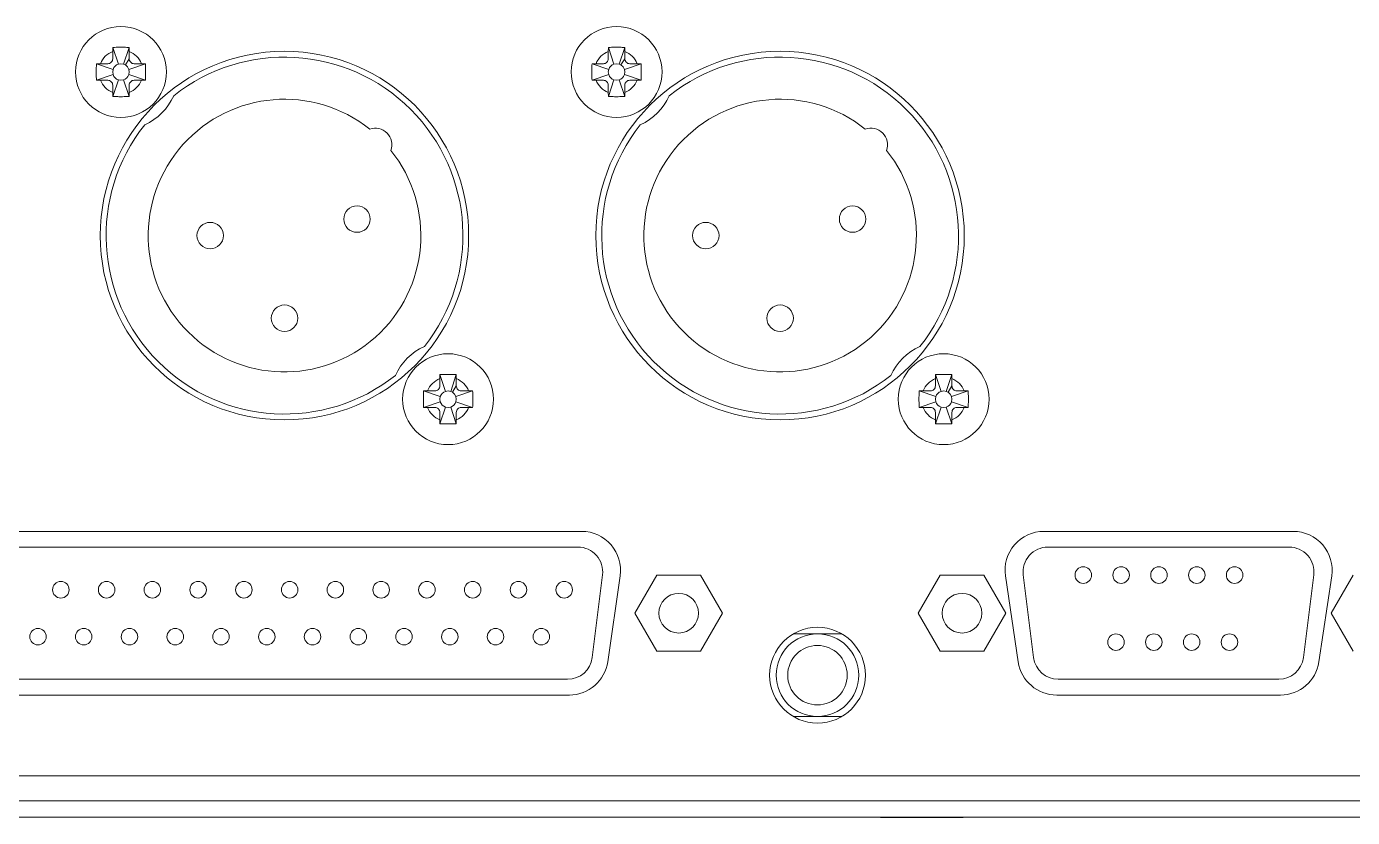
# Model space of a CAD drawing. Header units: millimetres. Extents: x 5 to 589, y 5 to 415.
# Drawn here: x 226.68 to 266.81, y 325.69 to 349.62 of the extents above; entities that cross this region are included whole.
import ezdxf

# ---------------------------------------------------------------- set-up
doc = ezdxf.new("R2010")
doc.units = ezdxf.units.MM

msp = doc.modelspace()

# ---------------------------------------------------------------- linework, layer by layer
at = {"color": 7, "linetype": 'Continuous', "lineweight": 15}
for p, q in [((229.2906, 348.8711), (229.2927, 348.9927)), ((229.2906, 348.8711), (229.2906, 348.649)), ((229.4615, 348.4862), (229.2927, 348.9927)), ((229.6196, 348.4862), (229.7885, 348.9927)), ((229.7885, 348.9927), (229.7906, 348.8711)), ((229.7906, 348.649), (229.7906, 348.8711)), ((244.2906, 348.8711), (244.2927, 348.9927)), ((244.2906, 348.8711), (244.2906, 348.649)), ((244.4615, 348.4862), (244.2927, 348.9927)), ((244.6196, 348.4862), (244.7885, 348.9927)), ((244.7885, 348.9927), (244.7906, 348.8711)), ((244.7906, 348.649), (244.7906, 348.8711)), ((228.7969, 348.4969), (228.9184, 348.499)), ((229.3034, 348.328), (228.7969, 348.4969)), ((229.1406, 348.499), (228.9184, 348.499)), ((229.6731, 348.461), (229.6196, 348.4862)), ((229.7906, 348.649), (229.6731, 348.461)), ((229.7777, 348.328), (230.2843, 348.4969)), ((230.1627, 348.499), (229.9406, 348.499)), ((243.7969, 348.4969), (243.9185, 348.499)), ((244.3034, 348.328), (243.7969, 348.4969)), ((244.1406, 348.499), (243.9185, 348.499)), ((244.6731, 348.461), (244.6196, 348.4862)), ((244.7906, 348.649), (244.6731, 348.461)), ((244.7777, 348.328), (245.2843, 348.4969)), ((245.1627, 348.499), (244.9406, 348.499)), ((229.3034, 348.1699), (228.7969, 348.0011)), ((228.9184, 347.999), (228.7969, 348.0011)), ((228.9184, 347.999), (229.1406, 347.999)), ((229.4615, 348.0118), (229.2927, 347.5053)), ((229.6196, 348.0118), (229.7885, 347.5053)), ((229.7777, 348.1699), (230.2843, 348.0011)), ((229.9406, 347.999), (230.1627, 347.999)), ((230.2843, 348.0011), (230.1627, 347.999)), ((244.3034, 348.1699), (243.7969, 348.0011)), ((243.9185, 347.999), (243.7969, 348.0011)), ((243.9185, 347.999), (244.1406, 347.999)), ((244.4615, 348.0118), (244.2927, 347.5053)), ((244.6196, 348.0118), (244.7885, 347.5053)), ((244.7777, 348.1699), (245.2843, 348.0011)), ((244.9406, 347.999), (245.1627, 347.999)), ((245.2843, 348.0011), (245.1627, 347.999)), ((229.2906, 347.849), (229.2906, 347.6269)), ((229.2927, 347.5053), (229.2906, 347.6269)), ((229.7906, 347.6269), (229.7885, 347.5053)), ((229.7906, 347.6269), (229.7906, 347.849)), ((244.2906, 347.849), (244.2906, 347.6269)), ((244.2927, 347.5053), (244.2906, 347.6269)), ((244.7906, 347.6269), (244.7885, 347.5053)), ((244.7906, 347.6269), (244.7906, 347.849)), ((239.1906, 338.9711), (239.1927, 339.0927)), ((239.1906, 338.9711), (239.1906, 338.749)), ((239.3615, 338.5862), (239.1927, 339.0927)), ((239.5196, 338.5862), (239.6885, 339.0927)), ((239.6906, 338.749), (239.5731, 338.561)), ((239.6885, 339.0927), (239.6906, 338.9711)), ((239.6906, 338.749), (239.6906, 338.9711)), ((254.1906, 338.9711), (254.1927, 339.0927)), ((254.1906, 338.9711), (254.1906, 338.749)), ((254.3615, 338.5862), (254.1927, 339.0927)), ((254.5196, 338.5862), (254.6885, 339.0927)), ((254.6906, 338.749), (254.5731, 338.561)), ((254.6885, 339.0927), (254.6906, 338.9711)), ((254.6906, 338.749), (254.6906, 338.9711)), ((238.6969, 338.5969), (238.8184, 338.599)), ((239.2034, 338.428), (238.6969, 338.5969)), ((239.0406, 338.599), (238.8184, 338.599)), ((239.5731, 338.561), (239.5196, 338.5862)), ((239.6777, 338.428), (240.1843, 338.5969)), ((240.0627, 338.599), (239.8406, 338.599)), ((253.6969, 338.5969), (253.8185, 338.599)), ((254.2034, 338.428), (253.6969, 338.5969)), ((254.0406, 338.599), (253.8185, 338.599)), ((254.5731, 338.561), (254.5196, 338.5862)), ((254.6777, 338.428), (255.1843, 338.5969)), ((255.0627, 338.599), (254.8406, 338.599)), ((239.2034, 338.2699), (238.6969, 338.1011)), ((238.8184, 338.099), (238.6969, 338.1011)), ((238.8184, 338.099), (239.0406, 338.099)), ((239.1906, 337.949), (239.1906, 337.7269)), ((239.3615, 338.1118), (239.1927, 337.6053)), ((239.5196, 338.1118), (239.6885, 337.6053)), ((239.6777, 338.2699), (240.1843, 338.1011)), ((239.6906, 337.7269), (239.6906, 337.949)), ((239.8406, 338.099), (240.0627, 338.099)), ((240.1843, 338.1011), (240.0627, 338.099)), ((254.2034, 338.2699), (253.6969, 338.1011)), ((253.8185, 338.099), (253.6969, 338.1011)), ((253.8185, 338.099), (254.0406, 338.099)), ((254.1906, 337.949), (254.1906, 337.7269)), ((254.3615, 338.1118), (254.1927, 337.6053)), ((254.5196, 338.1118), (254.6885, 337.6053)), ((254.6777, 338.2699), (255.1843, 338.1011)), ((254.6906, 337.7269), (254.6906, 337.949)), ((254.8406, 338.099), (255.0627, 338.099)), ((255.1843, 338.1011), (255.0627, 338.099)), ((239.1927, 337.6053), (239.1906, 337.7269)), ((239.6906, 337.7269), (239.6885, 337.6053)), ((254.1927, 337.6053), (254.1906, 337.7269)), ((254.6906, 337.7269), (254.6885, 337.6053)), ((243.4859, 334.349), (225.8109, 334.349)), ((265.0234, 334.349), (257.4734, 334.349)), ((243.371, 333.874), (225.9202, 333.874)), ((264.896, 333.874), (257.5951, 333.874)), ((243.8027, 330.531), (244.1152, 333.031)), ((244.2739, 330.4063), (244.6489, 333.0063)), ((245.7566, 333.024), (245.0927, 331.874)), ((247.0845, 333.024), (245.7566, 333.024)), ((247.7485, 331.874), (247.0845, 333.024)), ((254.3316, 333.024), (253.6677, 331.874)), ((255.6595, 333.024), (254.3316, 333.024)), ((256.3235, 331.874), (255.6595, 333.024)), ((256.3113, 333.0008), (256.6988, 330.4008)), ((256.8509, 333.031), (257.1634, 330.531)), ((265.3277, 330.531), (265.6402, 333.031)), ((265.7981, 330.4008), (266.1856, 333.0008)), ((266.8316, 333.024), (266.1677, 331.874)), ((245.0927, 331.874), (245.7566, 330.724)), ((247.0845, 330.724), (247.7485, 331.874)), ((253.6677, 331.874), (254.3316, 330.724)), ((255.6595, 330.724), (256.3235, 331.874)), ((266.1677, 331.874), (266.8316, 330.724)), ((250.6206, 331.249), (249.8886, 331.249)), ((251.3583, 331.249), (250.6206, 331.249)), ((245.7566, 330.724), (247.0845, 330.724)), ((254.3316, 330.724), (255.6595, 330.724)), ((226.2326, 329.874), (243.0585, 329.874)), ((257.9076, 329.874), (264.5835, 329.874)), ((226.1859, 329.399), (243.1109, 329.399)), ((257.8609, 329.399), (264.6359, 329.399)), ((249.8886, 328.749), (250.6206, 328.749)), ((249.8886, 328.749), (251.3583, 328.749)), ((250.6206, 328.749), (251.3583, 328.749)), ((298.3734, 326.199), (83.6734, 326.199)), ((298.3734, 325.699), (83.6734, 325.699)), ((252.5284, 325.699), (252.5284, 325.694)), ((253.0948, 325.694), (252.5284, 325.694)), ((255.0284, 325.694), (253.0948, 325.694)), ((255.0284, 325.694), (255.0284, 325.699))]:
    msp.add_line(p, q, dxfattribs=at)
at = {"color": 8, "linetype": 'Continuous', "lineweight": 15}
msp.add_line((84.2234, 326.949), (269.6234, 326.949), dxfattribs=at)
at = {"color": 7, "linetype": 'Continuous', "lineweight": 15, "flags": 128}
for points in [[(229.6196, 348.4862), (229.5406, 348.499), (229.4615, 348.4862)], [(229.7777, 348.328), (229.737, 348.4036), (229.6731, 348.461)], [(244.6196, 348.4862), (244.5406, 348.499), (244.4615, 348.4862)], [(244.7777, 348.328), (244.737, 348.4036), (244.6731, 348.461)], [(229.3034, 348.328), (229.2906, 348.249), (229.3034, 348.1699)], [(229.4615, 348.0118), (229.5406, 347.999), (229.6196, 348.0118)], [(229.7777, 348.1699), (229.7906, 348.249), (229.7777, 348.328)], [(244.3034, 348.328), (244.2906, 348.249), (244.3034, 348.1699)], [(244.4615, 348.0118), (244.5406, 347.999), (244.6196, 348.0118)], [(244.7777, 348.1699), (244.7906, 348.249), (244.7777, 348.328)], [(239.2034, 338.428), (239.1906, 338.349), (239.2034, 338.2699)], [(239.5196, 338.5862), (239.4406, 338.599), (239.3615, 338.5862)], [(239.6777, 338.428), (239.637, 338.5036), (239.5731, 338.561)], [(239.6777, 338.2699), (239.6906, 338.349), (239.6777, 338.428)], [(254.2034, 338.428), (254.1906, 338.349), (254.2034, 338.2699)], [(254.5196, 338.5862), (254.4406, 338.599), (254.3615, 338.5862)], [(254.6777, 338.428), (254.637, 338.5036), (254.5731, 338.561)], [(254.6777, 338.2699), (254.6906, 338.349), (254.6777, 338.428)], [(239.3615, 338.1118), (239.4406, 338.099), (239.5196, 338.1118)], [(254.3615, 338.1118), (254.4406, 338.099), (254.5196, 338.1118)]]:
    msp.add_lwpolyline(points, dxfattribs=at)
at = {"color": 7, "linetype": 'Continuous', "lineweight": 15}
for centre, radius in [((229.5406, 348.249), 1.375), ((244.5406, 348.249), 1.375), ((234.4884, 343.299), 5.575), ((249.4884, 343.299), 5.575), ((236.6843, 343.799), 0.4), ((251.6843, 343.799), 0.4), ((232.2406, 343.299), 0.4), ((247.2406, 343.299), 0.4), ((234.4906, 340.799), 0.4), ((249.4906, 340.799), 0.4), ((239.4406, 338.349), 1.375), ((254.4406, 338.349), 1.375), ((258.6656, 333.0272), 0.25), ((259.8106, 333.0272), 0.25), ((260.9556, 333.0272), 0.25), ((262.1006, 333.0272), 0.25), ((263.2456, 333.0272), 0.25), ((227.7206, 332.584), 0.25), ((229.1056, 332.584), 0.25), ((230.4906, 332.584), 0.25), ((231.8756, 332.584), 0.25), ((233.2606, 332.584), 0.25), ((234.6456, 332.584), 0.25), ((236.0306, 332.584), 0.25), ((237.4156, 332.584), 0.25), ((238.8006, 332.584), 0.25), ((240.1856, 332.584), 0.25), ((241.5706, 332.584), 0.25), ((242.9556, 332.584), 0.25), ((246.4206, 331.874), 0.6), ((254.9956, 331.874), 0.6), ((227.0281, 331.164), 0.25), ((228.4131, 331.164), 0.25), ((229.7981, 331.164), 0.25), ((231.1831, 331.164), 0.25), ((232.5681, 331.164), 0.25), ((233.9531, 331.164), 0.25), ((235.3381, 331.164), 0.25), ((236.7231, 331.164), 0.25), ((238.1081, 331.164), 0.25), ((239.4931, 331.164), 0.25), ((240.8781, 331.164), 0.25), ((242.2631, 331.164), 0.25), ((250.6234, 329.999), 1.45), ((250.6206, 329.999), 1.25), ((259.6552, 330.9989), 0.25), ((260.8002, 330.9989), 0.25), ((261.9452, 330.9989), 0.25), ((263.0902, 330.9989), 0.25), ((250.6206, 329.999), 0.9)]:
    msp.add_circle(centre, radius, dxfattribs=at)
for centre, radius, start, end in [((229.5406, 348.249), 0.6705, 111.89302, 158.10698), ((229.5406, 348.249), 0.6705, 21.89302, 68.10698), ((244.5406, 348.249), 0.6705, 111.89302, 158.10698), ((244.5406, 348.249), 0.6705, 21.89302, 68.10698), ((229.1408, 348.6488), 0.1498, 269.92067, 0.07862), ((229.5402, 348.2493), 0.2496, 108.38517, 161.61416), ((229.9404, 348.6488), 0.1498, 179.9219, 270.07882), ((234.4906, 343.299), 5.4, 321.60206, 128.39794), ((244.1408, 348.6488), 0.1498, 269.9239, 0.07539), ((244.5402, 348.2493), 0.2496, 108.38517, 161.61416), ((244.9404, 348.6488), 0.1498, 179.92137, 270.07934), ((249.4906, 343.299), 5.4, 321.60206, 128.39794), ((229.5406, 348.249), 0.6705, 201.89302, 248.10698), ((229.1408, 347.8492), 0.1498, 359.92057, 90.08014), ((229.5402, 348.2486), 0.2496, 198.38516, 251.61552), ((229.5409, 348.2486), 0.2496, 288.38517, 341.61416), ((229.5406, 348.249), 0.6705, 291.89302, 338.10698), ((229.9404, 347.8492), 0.1498, 89.91946, 180.07983), ((244.5406, 348.249), 0.6705, 201.89302, 248.10698), ((244.1408, 347.8492), 0.1498, 359.923, 90.07771), ((244.5402, 348.2486), 0.2496, 198.38516, 251.61552), ((244.5409, 348.2486), 0.2496, 288.38387, 341.6168), ((244.5406, 348.249), 0.6705, 291.89302, 338.10698), ((244.9404, 347.8492), 0.1498, 89.91946, 180.07983), ((229.5406, 348.249), 1.75, 294.22044, 335.77956), ((234.4906, 343.299), 4.125, 51.30947, 38.69053), ((244.5406, 348.249), 1.75, 294.22044, 335.77956), ((249.4906, 343.299), 4.125, 51.30947, 38.69053), ((234.4906, 343.299), 5.4, 141.60206, 308.39794), ((237.2406, 346.049), 0.5, 339.95166, 110.04834), ((249.4906, 343.299), 5.4, 141.60206, 308.39794), ((252.2406, 346.049), 0.5, 339.95166, 110.04834), ((239.4406, 338.349), 1.75, 114.22044, 155.77956), ((254.4406, 338.349), 1.75, 114.22044, 155.77956), ((239.4406, 338.349), 0.6705, 111.89302, 158.10698), ((239.0408, 338.7488), 0.1498, 269.91932, 0.07961), ((239.4406, 338.349), 0.6705, 21.89302, 68.10698), ((239.8404, 338.7488), 0.1498, 179.92077, 270.08029), ((254.4406, 338.349), 0.6705, 111.89302, 158.10698), ((254.0408, 338.7488), 0.1498, 269.91974, 0.08204), ((254.4406, 338.349), 0.6705, 21.89302, 68.10698), ((254.8403, 338.7488), 0.1498, 179.91701, 270.08406), ((239.4402, 338.3493), 0.2495, 108.38266, 161.61768), ((254.4402, 338.3493), 0.2496, 108.3848, 161.61419), ((239.4406, 338.349), 0.6705, 201.89302, 248.10698), ((239.0408, 337.9492), 0.1498, 359.92044, 90.08027), ((239.4402, 338.3486), 0.2495, 198.38241, 251.61725), ((239.4409, 338.3486), 0.2496, 288.38472, 341.61427), ((239.4406, 338.349), 0.6705, 291.89302, 338.10698), ((239.8404, 337.9492), 0.1498, 89.91993, 180.07936), ((254.4406, 338.349), 0.6705, 201.89302, 248.10698), ((254.0408, 337.9492), 0.1498, 359.91667, 90.0812), ((254.4402, 338.3486), 0.2496, 198.38505, 251.61597), ((254.4409, 338.3486), 0.2496, 288.38469, 341.617), ((254.4406, 338.349), 0.6705, 291.89302, 338.10698), ((254.8404, 337.9492), 0.1498, 89.92235, 180.07693), ((243.4859, 333.174), 1.175, 351.79278, 90), ((257.4734, 333.174), 1.175, 90, 188.47688), ((265.0234, 333.174), 1.175, 351.52312, 90), ((243.371, 333.124), 0.75, 352.87498, 90), ((257.5952, 333.124), 0.75, 90, 187.12502), ((264.896, 333.124), 0.75, 352.87498, 90), ((243.0585, 330.624), 0.75, 270, 352.87498), ((243.1109, 330.574), 1.175, 270, 351.79278), ((257.8609, 330.574), 1.175, 188.47688, 270), ((257.9077, 330.624), 0.75, 187.12502, 270), ((264.5835, 330.624), 0.75, 270, 352.87498), ((264.6359, 330.574), 1.175, 270, 351.52312)]:
    msp.add_arc(centre, radius, start, end, dxfattribs=at)
for points, knots in [([(229.2927, 348.9927), (229.3584, 348.9941), (229.4739, 348.9966), (229.6392, 348.9963), (229.7387, 348.9939), (229.7885, 348.9927)], [0, 0, 0, 0, 0.3978806, 0.6988101, 1, 1, 1, 1]), ([(244.2927, 348.9927), (244.3584, 348.9941), (244.4739, 348.9966), (244.6392, 348.9963), (244.7387, 348.9939), (244.7885, 348.9927)], [0, 0, 0, 0, 0.3978836, 0.6988079, 1, 1, 1, 1]), ([(228.7969, 348.0011), (228.7954, 348.0668), (228.7929, 348.1823), (228.7933, 348.3477), (228.7957, 348.4471), (228.7969, 348.4969)], [0, 0, 0, 0, 0.3978821, 0.698809, 1, 1, 1, 1]), ([(230.1627, 348.499), (230.183, 348.4989), (230.2237, 348.4988), (230.264, 348.4975), (230.2843, 348.4969)], [0, 0, 0, 0, 0.4984656, 1, 1, 1, 1]), ([(230.2843, 348.4969), (230.2857, 348.4311), (230.2882, 348.3157), (230.2878, 348.1503), (230.2855, 348.0508), (230.2843, 348.0011)], [0, 0, 0, 0, 0.3978821, 0.698809, 1, 1, 1, 1]), ([(243.7969, 348.0011), (243.7954, 348.0668), (243.7929, 348.1823), (243.7933, 348.3477), (243.7957, 348.4471), (243.7969, 348.4969)], [0, 0, 0, 0, 0.3978821, 0.698809, 1, 1, 1, 1]), ([(245.1627, 348.499), (245.183, 348.4989), (245.2237, 348.4988), (245.264, 348.4975), (245.2843, 348.4969)], [0, 0, 0, 0, 0.4984656, 1, 1, 1, 1]), ([(245.2843, 348.4969), (245.2857, 348.4311), (245.2882, 348.3157), (245.2878, 348.1503), (245.2855, 348.0508), (245.2843, 348.0011)], [0, 0, 0, 0, 0.3978821, 0.698809, 1, 1, 1, 1]), ([(229.7885, 347.5053), (229.7227, 347.5039), (229.6073, 347.5014), (229.4419, 347.5017), (229.3424, 347.5041), (229.2927, 347.5053)], [0, 0, 0, 0, 0.3978806, 0.6988101, 1, 1, 1, 1]), ([(244.7885, 347.5053), (244.7227, 347.5039), (244.6073, 347.5014), (244.4419, 347.5017), (244.3424, 347.5041), (244.2927, 347.5053)], [0, 0, 0, 0, 0.3978761, 0.6988079, 1, 1, 1, 1]), ([(239.1927, 339.0927), (239.2584, 339.0941), (239.3739, 339.0966), (239.5392, 339.0963), (239.6387, 339.0939), (239.6885, 339.0927)], [0, 0, 0, 0, 0.3978806, 0.6988101, 1, 1, 1, 1]), ([(254.1927, 339.0927), (254.2584, 339.0941), (254.3739, 339.0966), (254.5392, 339.0963), (254.6387, 339.0939), (254.6885, 339.0927)], [0, 0, 0, 0, 0.3978761, 0.6988078, 1, 1, 1, 1]), ([(238.6969, 338.1011), (238.6954, 338.1668), (238.6929, 338.2823), (238.6933, 338.4477), (238.6957, 338.5471), (238.6969, 338.5969)], [0, 0, 0, 0, 0.3978809, 0.6988084, 1, 1, 1, 1]), ([(240.0627, 338.599), (240.083, 338.5989), (240.1237, 338.5988), (240.164, 338.5975), (240.1843, 338.5969)], [0, 0, 0, 0, 0.4984655, 1, 1, 1, 1]), ([(240.1843, 338.5969), (240.1857, 338.5311), (240.1882, 338.4157), (240.1878, 338.2503), (240.1855, 338.1508), (240.1843, 338.1011)], [0, 0, 0, 0, 0.3978829, 0.6988084, 1, 1, 1, 1]), ([(253.6969, 338.1011), (253.6954, 338.1668), (253.6929, 338.2823), (253.6933, 338.4477), (253.6957, 338.5471), (253.6969, 338.5969)], [0, 0, 0, 0, 0.397881, 0.6988084, 1, 1, 1, 1]), ([(255.0627, 338.599), (255.083, 338.5989), (255.1237, 338.5988), (255.164, 338.5975), (255.1843, 338.5969)], [0, 0, 0, 0, 0.4985112, 1, 1, 1, 1]), ([(255.1843, 338.5969), (255.1857, 338.5311), (255.1882, 338.4157), (255.1878, 338.2503), (255.1855, 338.1508), (255.1843, 338.1011)], [0, 0, 0, 0, 0.3978829, 0.6988084, 1, 1, 1, 1]), ([(239.6885, 337.6053), (239.6227, 337.6039), (239.5073, 337.6014), (239.3419, 337.6017), (239.2424, 337.6041), (239.1927, 337.6053)], [0, 0, 0, 0, 0.3978806, 0.6988101, 1, 1, 1, 1]), ([(254.6885, 337.6053), (254.6227, 337.6039), (254.5073, 337.6014), (254.3419, 337.6017), (254.2424, 337.6041), (254.1927, 337.6053)], [0, 0, 0, 0, 0.3978911, 0.6988079, 1, 1, 1, 1])]:
    msp.add_open_spline(points, degree=3, knots=knots, dxfattribs=at)

doc.saveas('drawing.dxf')
